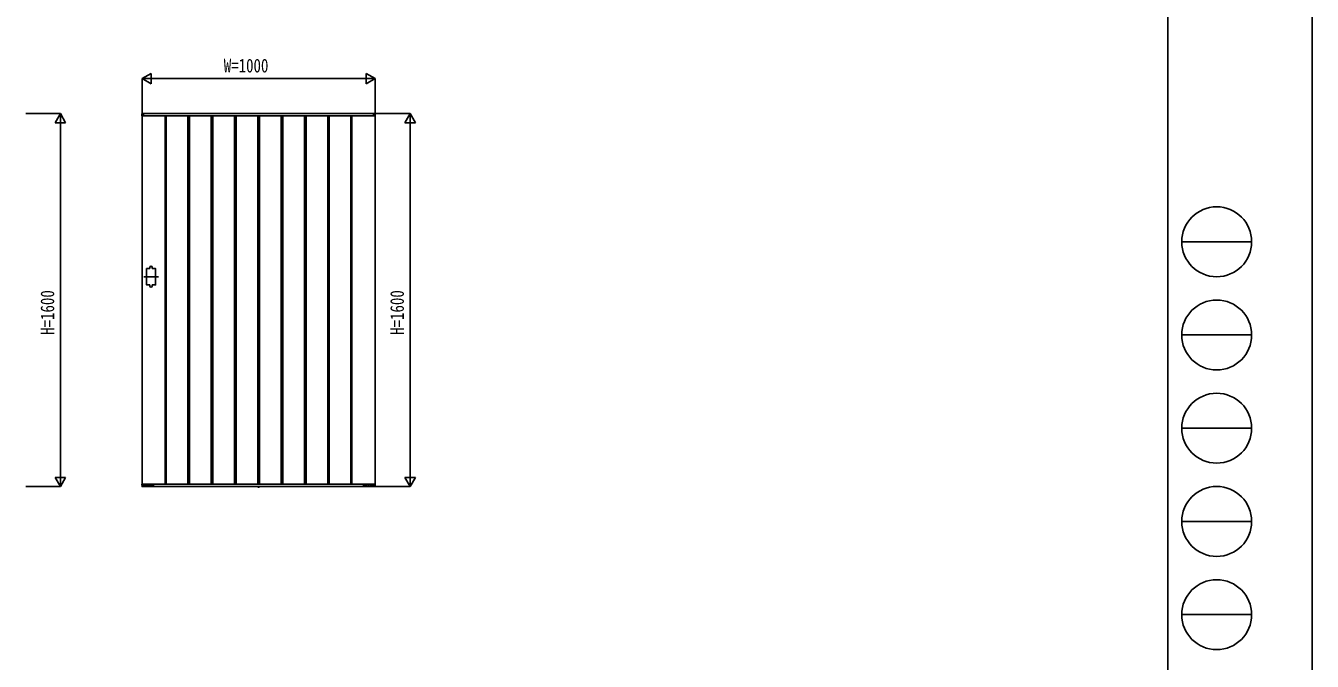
# Model space of a CAD drawing. Units: millimetres, scale not verified. Extents: x -8410 to 8410, y -5940 to 5940.
# Drawn here: x 2891 to 8410, y -3100 to -373 of the extents above; entities that cross this region are included whole.
import ezdxf
from ezdxf.enums import TextEntityAlignment as Align

# ---------------------------------------------------------------- set-up
doc = ezdxf.new("R2010")
doc.units = ezdxf.units.MM
doc.header["$LTSCALE"] = 30
for name, color, linetype in [('0-2_YKK_A1', 4, 'Continuous'), ('0-3_YKK_D', 6, 'Continuous'), ('0-4_YKK_ZWAK', 7, 'Continuous')]:
    doc.layers.add(name, color=color, linetype=linetype)
doc.styles.add('ＭＳ ゴシック', font='')
doc.styles.get('ＭＳ ゴシック').set_extended_font_data('MS Gothic')

msp = doc.modelspace()

# ---------------------------------------------------------------- linework, layer by layer
at = {"layer": '0-2_YKK_A1'}
for p, q in [((3389.54, -751.37), (3389.54, -759.5)), ((3390.04, -760), (3390.04, -2340)), ((3390.04, -760), (4390.04, -760)), ((3397.04, -760), (3390.04, -760)), ((3390.04, -760), (3396.74, -760)), ((3390.95, -749.87), (3396.51, -749.53)), ((3396.74, -760), (3396.74, -760)), ((3397.04, -750), (4383.04, -750)), ((3397.04, -760), (3397.04, -750)), ((3397.04, -759.7), (3397.04, -750.03)), ((3490.04, -760), (3490.04, -2340)), ((3493.54, -760), (3493.54, -2340)), ((3586.54, -760), (3586.54, -2340)), ((3593.54, -760), (3593.54, -2340)), ((3686.54, -760), (3686.54, -2340)), ((3693.54, -760), (3693.54, -2340)), ((3786.54, -760), (3786.54, -2340)), ((3793.54, -760), (3793.54, -2340)), ((3886.54, -760), (3886.54, -2340)), ((3893.54, -760), (3893.54, -2340)), ((3986.54, -760), (3986.54, -2340)), ((3993.54, -760), (3993.54, -2340)), ((4086.54, -760), (4086.54, -2340)), ((4093.54, -760), (4093.54, -2340)), ((4186.54, -760), (4186.54, -2340)), ((4193.54, -760), (4193.54, -2340)), ((4286.54, -760), (4286.54, -2340)), ((4290.04, -760), (4290.04, -2340)), ((4383.04, -760), (4383.04, -750)), ((4383.04, -759.7), (4383.04, -750.03)), ((4383.04, -760), (4390.04, -760)), ((4390.04, -760), (4383.34, -760)), ((4383.34, -760), (4383.34, -760)), ((4389.13, -749.87), (4383.57, -749.53)), ((4390.04, -760), (4390.04, -2340)), ((4390.54, -751.37), (4390.54, -759.5)), ((3424.04, -1415), (3424.04, -1410)), ((3434.04, -1415), (3434.04, -1410)), ((3460.54, -1450), (3397.54, -1450)), ((3424.04, -1485), (3424.04, -1490)), ((3434.04, -1485), (3434.04, -1490)), ((3390.15, -2350.03), (3389.57, -2340.53)), ((3390.04, -2340), (4390.04, -2340)), ((3397.04, -2340), (3390.04, -2340)), ((3439.74, -2340), (3390.07, -2340)), ((3391.4, -2350.5), (3390.65, -2350.5)), ((3391.9, -2350.01), (3391.93, -2348.19)), ((3391.91, -2349.5), (3438.21, -2349.5)), ((3412.83, -2347.9), (3392.25, -2347.9)), ((3413.15, -2348.19), (3413.16, -2349.01)), ((3414.88, -2349.01), (3414.9, -2348.19)), ((3421.87, -2347.9), (3415.21, -2347.9)), ((3422.18, -2348.19), (3422.2, -2349.01)), ((3423.92, -2349.01), (3423.93, -2348.19)), ((3437.87, -2347.9), (3424.25, -2347.9)), ((3434.14, -2347.9), (3434.16, -2349.01)), ((3438.18, -2348.19), (3438.21, -2349.99)), ((3439.54, -2350.48), (3438.71, -2350.48)), ((3440.04, -2340), (3440.04, -2350)), ((3440.04, -2340.3), (3440.04, -2349.98)), ((3440.04, -2350), (4340.04, -2350)), ((3886.13, -2350.5), (3886.22, -2350)), ((3886.13, -2350.5), (3886.3, -2351.47)), ((3886.13, -2350.5), (3893.95, -2350.5)), ((3886.22, -2350), (3893.86, -2350)), ((3890.04, -2354.2), (3890.04, -2350)), ((3893.95, -2350.5), (3893.78, -2351.47)), ((3893.95, -2350.5), (3893.86, -2350)), ((4340.04, -2340), (4340.04, -2350)), ((4340.04, -2340.3), (4340.04, -2349.98)), ((4340.34, -2340), (4390.01, -2340)), ((4340.54, -2350.48), (4341.37, -2350.48)), ((4341.9, -2348.19), (4341.87, -2349.99)), ((4388.17, -2349.5), (4341.87, -2349.5)), ((4342.21, -2347.9), (4355.83, -2347.9)), ((4345.94, -2347.9), (4345.92, -2349.01)), ((4356.16, -2349.01), (4356.15, -2348.19)), ((4357.9, -2348.19), (4357.88, -2349.01)), ((4358.21, -2347.9), (4364.87, -2347.9)), ((4365.2, -2349.01), (4365.18, -2348.19)), ((4366.93, -2348.19), (4366.92, -2349.01)), ((4367.25, -2347.9), (4387.83, -2347.9)), ((4388.18, -2350.01), (4388.15, -2348.19)), ((4388.68, -2350.5), (4389.43, -2350.5)), ((4389.93, -2350.03), (4390.51, -2340.53))]:
    msp.add_line(p, q, dxfattribs=at)
for points in [[(3424.04, -1415), (3410.04, -1415), (3410.04, -1485), (3424.04, -1485)], [(3434.04, -1485), (3448.04, -1485), (3448.04, -1415), (3434.04, -1415)], [(3392.25, -2347.9), (3392.11, -2347.93), (3392.03, -2347.98), (3391.99, -2348.03), (3391.96, -2348.09), (3391.94, -2348.14), (3391.93, -2348.19)], [(3413.15, -2348.19), (3413.14, -2348.15), (3413.13, -2348.1), (3413.11, -2348.05), (3413.08, -2348.01), (3413.03, -2347.96), (3412.95, -2347.92), (3412.83, -2347.9)], [(3415.21, -2347.9), (3415.08, -2347.93), (3415, -2347.98), (3414.95, -2348.03), (3414.92, -2348.09), (3414.91, -2348.14), (3414.9, -2348.19)], [(3422.18, -2348.19), (3422.18, -2348.15), (3422.17, -2348.1), (3422.14, -2348.05), (3422.11, -2348.01), (3422.06, -2347.96), (3421.99, -2347.92), (3421.87, -2347.9)], [(3424.25, -2347.9), (3424.11, -2347.93), (3424.03, -2347.98), (3423.99, -2348.03), (3423.96, -2348.09), (3423.94, -2348.14), (3423.93, -2348.19)], [(3438.18, -2348.19), (3438.18, -2348.15), (3438.17, -2348.1), (3438.14, -2348.05), (3438.11, -2348.01), (3438.06, -2347.96), (3437.99, -2347.92), (3437.87, -2347.9)], [(3887.74, -2352.58), (3888.89, -2350.26), (3890.04, -2349.65)], [(3892.34, -2352.58), (3891.18, -2350.26), (3890.04, -2349.65)], [(4341.9, -2348.19), (4341.9, -2348.15), (4341.91, -2348.1), (4341.94, -2348.05), (4341.97, -2348.01), (4342.02, -2347.96), (4342.09, -2347.92), (4342.21, -2347.9)], [(4355.83, -2347.9), (4355.97, -2347.93), (4356.04, -2347.98), (4356.09, -2348.03), (4356.12, -2348.09), (4356.14, -2348.14), (4356.15, -2348.19)], [(4357.9, -2348.19), (4357.9, -2348.15), (4357.91, -2348.1), (4357.94, -2348.05), (4357.97, -2348.01), (4358.02, -2347.96), (4358.09, -2347.92), (4358.21, -2347.9)], [(4364.87, -2347.9), (4365, -2347.93), (4365.08, -2347.98), (4365.13, -2348.03), (4365.16, -2348.09), (4365.17, -2348.14), (4365.18, -2348.19)], [(4366.93, -2348.19), (4366.94, -2348.15), (4366.95, -2348.1), (4366.97, -2348.05), (4367, -2348.01), (4367.05, -2347.96), (4367.13, -2347.92), (4367.25, -2347.9)], [(4387.83, -2347.9), (4387.97, -2347.93), (4388.04, -2347.98), (4388.09, -2348.03), (4388.12, -2348.09), (4388.14, -2348.14), (4388.15, -2348.19)]]:
    msp.add_lwpolyline(points, dxfattribs=at)
for centre, radius, start, end in [((3391.04, -751.37), 1.5, 93.5, 180), ((3390.04, -759.5), 0.5, 180, 270), ((3396.54, -750.03), 0.5, 0, 93.5), ((3396.74, -759.7), 0.3, 270, 0), ((4383.54, -750.03), 0.5, 86.5, 180), ((4383.34, -759.7), 0.3, 180, 270), ((4389.04, -751.37), 1.5, 0, 86.5), ((4390.04, -759.5), 0.5, 270, 0), ((3429.04, -1410), 5, 0, 180), ((3429.04, -1490), 5, 180, 0), ((3390.07, -2340.5), 0.5, 90, 183.5), ((3390.65, -2350), 0.5, 183.5, 269.21081), ((3391.4, -2350), 0.5, 269.18971, 359), ((3413.66, -2349), 0.5, 181, 270), ((3414.38, -2349), 0.5, 270, 359), ((3422.7, -2349), 0.5, 181, 270), ((3423.42, -2349), 0.5, 270, 359), ((3434.66, -2349), 0.5, 181, 270), ((3438.71, -2349.98), 0.5, 181.0014, 270.00152), ((3439.54, -2349.98), 0.5, 270, 0), ((3439.74, -2340.3), 0.3, 0, 90), ((3887.19, -2351.32), 0.9, 190, 239.36409), ((3890.04, -2346.5), 6.5, 239.36409, 300.63591), ((3892.89, -2351.32), 0.9, 300.63591, 350), ((4340.34, -2340.3), 0.3, 90, 180), ((4340.54, -2349.98), 0.5, 180, 270), ((4341.37, -2349.98), 0.5, 269.99848, 358.9986), ((4345.42, -2349), 0.5, 270, 359), ((4356.66, -2349), 0.5, 181, 270), ((4357.38, -2349), 0.5, 270, 359), ((4365.7, -2349), 0.5, 181, 270), ((4366.42, -2349), 0.5, 270, 359), ((4388.68, -2350), 0.5, 181, 270.81029), ((4389.43, -2350), 0.5, 270.78919, 356.5), ((4390.01, -2340.5), 0.5, 356.5, 90)]:
    msp.add_arc(centre, radius, start, end, dxfattribs=at)
at = {"layer": '0-3_YKK_D'}
for p, q in [((3390.04, -600), (3429.01, -577.5)), ((3390.04, -748), (3390.04, -599)), ((3390.04, -600), (3429.01, -622.5)), ((3390.04, -600), (3467.98, -600)), ((3429.01, -622.5), (3429.01, -577.5)), ((3435.04, -600), (4345.04, -600)), ((4390.04, -600), (4312.1, -600)), ((4390.04, -600), (4351.07, -577.5)), ((4351.07, -577.5), (4351.07, -622.5)), ((4390.04, -600), (4351.07, -622.5)), ((4390.04, -748), (4390.04, -599)), ((2892.04, -750), (3041.04, -750)), ((3040.04, -750), (3017.54, -788.97)), ((3040.04, -750), (3062.54, -788.97)), ((3040.04, -750), (3040.04, -827.94)), ((4392.04, -750), (4541.04, -750)), ((4540.04, -750), (4517.54, -788.97)), ((4540.04, -750), (4562.54, -788.97)), ((4540.04, -750), (4540.04, -827.94)), ((3017.54, -788.97), (3062.54, -788.97)), ((3040.04, -795), (3040.04, -2305)), ((4517.54, -788.97), (4562.54, -788.97)), ((4540.04, -795), (4540.04, -2305)), ((3040.04, -2350), (3017.54, -2311.03)), ((3062.54, -2311.03), (3017.54, -2311.03)), ((3040.04, -2350), (3040.04, -2272.06)), ((3040.04, -2350), (3062.54, -2311.03)), ((4540.04, -2350), (4517.54, -2311.03)), ((4562.54, -2311.03), (4517.54, -2311.03)), ((4540.04, -2350), (4540.04, -2272.06)), ((4540.04, -2350), (4562.54, -2311.03)), ((2892.04, -2350), (3041.04, -2350)), ((4392.04, -2350), (4541.04, -2350))]:
    msp.add_line(p, q, dxfattribs=at)
at = {"layer": '0-4_YKK_ZWAK'}
for p, q in [((7790.04, 5550), (7790.04, -5050)), ((7850.04, -1300), (8150.04, -1300)), ((7850.04, -1700), (8150.04, -1700)), ((7850.04, -2100), (8150.04, -2100)), ((7850.04, -2500), (8150.04, -2500)), ((7850.04, -2900), (8150.04, -2900))]:
    msp.add_line(p, q, dxfattribs=at)
msp.add_lwpolyline([(-8410, -5940), (8410, -5940), (8410, 5940), (-8410, 5940)], close=True, dxfattribs=at)
for centre in [(8000.04, -1300), (8000.04, -1700), (8000.04, -2100), (8000.04, -2500), (8000.04, -2900)]:
    msp.add_circle(centre, 150, dxfattribs=at)

# ---------------------------------------------------------------- texts
at = {"layer": '0-3_YKK_D', "style": 'ＭＳ ゴシック', "width": 0.8}
msp.add_text('W=1000', height=58.65, dxfattribs=at).set_placement((3740.71, -591), align=Align.BOTTOM_LEFT)
for p in [(3031.04, -1699.33), (4531.04, -1699.33)]:
    msp.add_text('H=1600', height=58.65, rotation=90, dxfattribs=at).set_placement(p, align=Align.BOTTOM_LEFT)

doc.saveas('drawing.dxf')
